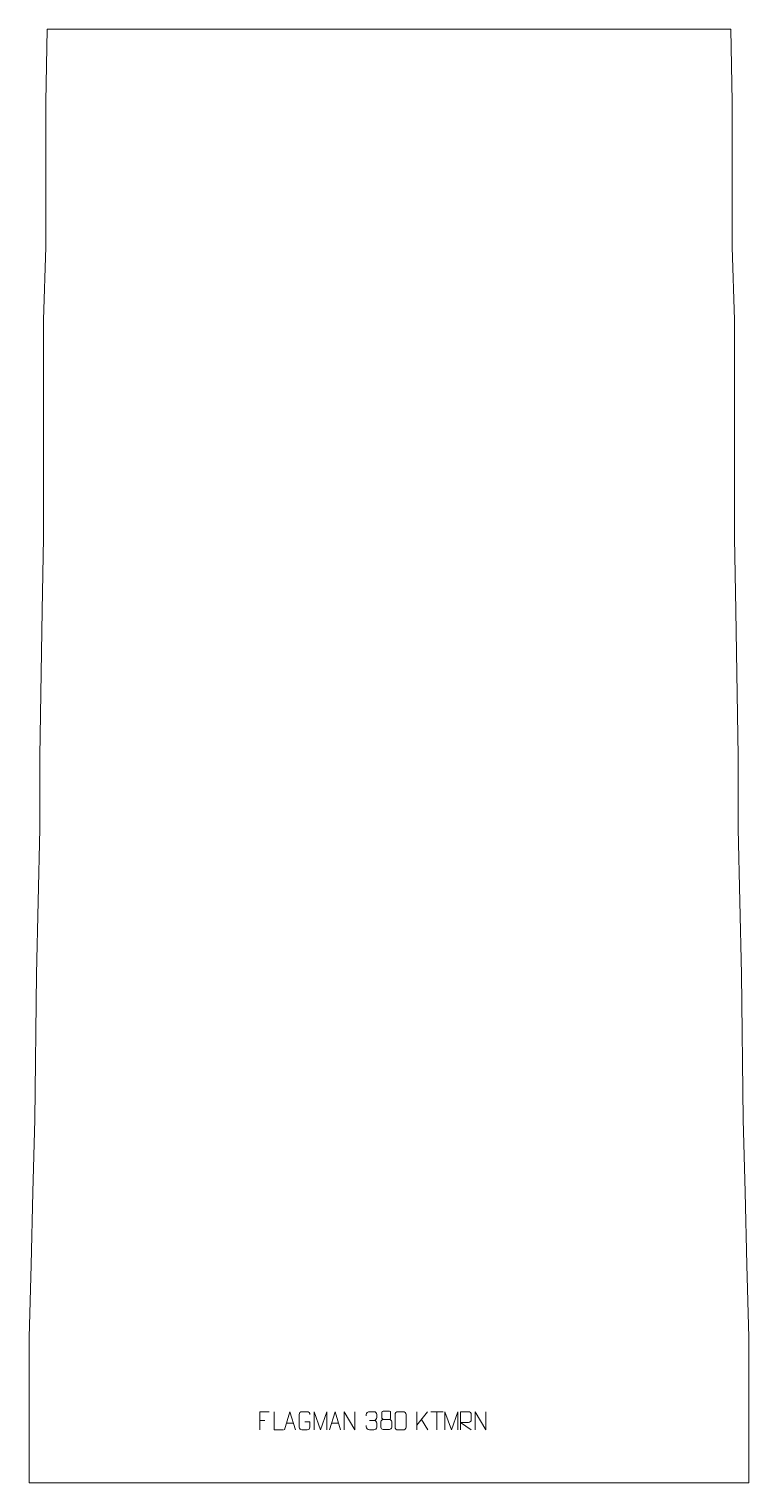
# Model space of a CAD drawing. Header units: millimetres. Extents: x -495 to 495, y -1524 to 476.
import ezdxf

# ---------------------------------------------------------------- set-up
doc = ezdxf.new("R2010")
doc.units = ezdxf.units.MM
doc.header["$MEASUREMENT"] = 0
doc.layers.add('layer 1', color=7, linetype='Continuous')

msp = doc.modelspace()

# ---------------------------------------------------------------- linework, layer by layer
at = {"layer": 'layer 1', "color": 242, "lineweight": 9}
msp.add_open_spline([(471.9999, 376.2502), (471.9999, 376.2502), (471.9999, 176.25), (471.9999, 176.25), (471.9999, 176.25), (471.9999, 176.25), (475.0004, 76.2503), (475.0004, 76.2503), (475.0004, 76.2503), (475.0004, 76.2503), (475.0004, -223.7497), (475.0004, -223.7497), (475.0004, -223.7497), (475.0004, -223.7497), (476.9998, -323.7498), (476.9998, -323.7498), (476.9998, -323.7498), (476.9998, -323.7498), (480.0007, -523.7496), (480.0007, -523.7496), (480.0007, -523.7496), (480.0007, -523.7496), (480.0007, -623.7497), (480.0007, -623.7497), (480.0007, -623.7497), (480.0007, -623.7497), (485.0006, -823.7495), (485.0006, -823.7495), (485.0006, -823.7495), (485.0006, -823.7495), (487, -1023.7493), (487, -1023.7493), (487, -1023.7493), (487, -1023.7493), (489.9994, -1123.7494), (489.9994, -1123.7494), (489.9994, -1123.7494), (489.9994, -1123.7494), (492.0003, -1223.7491), (492.0003, -1223.7491), (492.0003, -1223.7491), (492.0003, -1223.7491), (494.9996, -1323.7492), (494.9996, -1323.7492), (494.9996, -1323.7492), (494.9996, -1323.7492), (494.9996, -1523.749), (494.9996, -1523.749), (494.9996, -1523.749), (494.9996, -1523.749), (-494.9996, -1523.749), (-494.9996, -1523.749), (-494.9996, -1523.749), (-494.9996, -1523.749), (-494.9996, -1323.7492), (-494.9996, -1323.7492), (-494.9996, -1323.7492), (-494.9996, -1323.7492), (-491.9991, -1223.7491), (-491.9991, -1223.7491), (-491.9991, -1223.7491), (-491.9991, -1223.7491), (-489.9997, -1123.7494), (-489.9997, -1123.7494), (-489.9997, -1123.7494), (-489.9997, -1123.7494), (-486.9989, -1023.7493), (-486.9989, -1023.7493), (-486.9989, -1023.7493), (-486.9989, -1023.7493), (-484.9994, -823.7495), (-484.9994, -823.7495), (-484.9994, -823.7495), (-484.9994, -823.7495), (-479.9991, -623.7497), (-479.9991, -623.7497), (-479.9991, -623.7497), (-479.9991, -623.7497), (-479.9991, -523.7496), (-479.9991, -523.7496), (-479.9991, -523.7496), (-479.9991, -523.7496), (-477.0002, -323.7498), (-477.0002, -323.7498), (-477.0002, -323.7498), (-477.0002, -323.7498), (-474.9992, -223.7497), (-474.9992, -223.7497), (-474.9992, -223.7497), (-474.9992, -223.7497), (-474.9992, 76.2503), (-474.9992, 76.2503), (-474.9992, 76.2503), (-474.9992, 76.2503), (-471.9999, 176.25), (-471.9999, 176.25), (-471.9999, 176.25), (-471.9999, 176.25), (-471.9999, 376.2502), (-471.9999, 376.2502), (-471.9999, 376.2502), (-471.9999, 376.2502), (-469.9989, 476.2499), (-469.9989, 476.2499), (-469.9989, 476.2499), (-469.9989, 476.2499), (470.0001, 476.2499), (470.0001, 476.2499), (470.0001, 476.2499), (470.0001, 476.2499), (471.9999, 376.2502), (471.9999, 376.2502)], degree=3, knots=[0, 0, 0, 0, 0.034482759, 0.034482759, 0.034482759, 0.034482759, 0.068965517, 0.068965517, 0.068965517, 0.068965517, 0.103448276, 0.103448276, 0.103448276, 0.103448276, 0.137931034, 0.137931034, 0.137931034, 0.137931034, 0.172413793, 0.172413793, 0.172413793, 0.172413793, 0.206896552, 0.206896552, 0.206896552, 0.206896552, 0.24137931, 0.24137931, 0.24137931, 0.24137931, 0.275862069, 0.275862069, 0.275862069, 0.275862069, 0.310344828, 0.310344828, 0.310344828, 0.310344828, 0.344827586, 0.344827586, 0.344827586, 0.344827586, 0.379310345, 0.379310345, 0.379310345, 0.379310345, 0.413793103, 0.413793103, 0.413793103, 0.413793103, 0.448275862, 0.448275862, 0.448275862, 0.448275862, 0.482758621, 0.482758621, 0.482758621, 0.482758621, 0.517241379, 0.517241379, 0.517241379, 0.517241379, 0.551724138, 0.551724138, 0.551724138, 0.551724138, 0.586206897, 0.586206897, 0.586206897, 0.586206897, 0.620689655, 0.620689655, 0.620689655, 0.620689655, 0.655172414, 0.655172414, 0.655172414, 0.655172414, 0.689655172, 0.689655172, 0.689655172, 0.689655172, 0.724137931, 0.724137931, 0.724137931, 0.724137931, 0.75862069, 0.75862069, 0.75862069, 0.75862069, 0.793103448, 0.793103448, 0.793103448, 0.793103448, 0.827586207, 0.827586207, 0.827586207, 0.827586207, 0.862068966, 0.862068966, 0.862068966, 0.862068966, 0.896551724, 0.896551724, 0.896551724, 0.896551724, 0.931034483, 0.931034483, 0.931034483, 0.931034483, 1, 1, 1, 1], dxfattribs=at)
at = {"layer": 'layer 1', "color": 250, "lineweight": 9}
for points, knots in [([(-164.9752, -1425.7942), (-164.9752, -1425.7942), (-177.8492, -1425.7942), (-177.8492, -1425.7942), (-177.8492, -1425.7942), (-177.8492, -1425.7942), (-177.8492, -1450.7478), (-177.8492, -1450.7478)], [0, 0, 0, 0, 0.333333333, 0.333333333, 0.333333333, 0.333333333, 1, 1, 1, 1]), ([(-144.9377, -1450.7478), (-144.9377, -1450.7478), (-157.8868, -1450.7478), (-157.8868, -1450.7478), (-157.8868, -1450.7478), (-157.8868, -1450.7478), (-157.8868, -1425.7942), (-157.8868, -1425.7942)], [0, 0, 0, 0, 0.333333333, 0.333333333, 0.333333333, 0.333333333, 1, 1, 1, 1]), ([(-143.6306, -1450.7477), (-143.6306, -1450.7477), (-136.2596, -1425.7942), (-136.2596, -1425.7942), (-136.2596, -1425.7942), (-136.2596, -1425.7942), (-128.6897, -1450.7477), (-128.6897, -1450.7477)], [0, 0, 0, 0, 0.333333333, 0.333333333, 0.333333333, 0.333333333, 1, 1, 1, 1]), ([(-115.9052, -1439.762), (-115.9052, -1439.762), (-108.7371, -1439.762), (-108.7371, -1439.762), (-108.7371, -1439.762), (-108.7371, -1439.762), (-108.7371, -1446.9301), (-108.7371, -1446.9301), (-108.7371, -1446.9301), (-108.8768, -1449.2535), (-110.554, -1450.7331), (-112.7018, -1450.7439), (-112.7018, -1450.7439), (-115.0336, -1450.7435), (-117.3656, -1450.7435), (-119.6971, -1450.7439), (-119.6971, -1450.7439), (-121.622, -1450.8493), (-123.5942, -1448.9648), (-123.583, -1446.9475), (-123.583, -1446.9475), (-123.5826, -1441.1774), (-123.5826, -1435.4077), (-123.583, -1429.6384), (-123.583, -1429.6384), (-123.5788, -1427.5003), (-121.832, -1425.7811), (-119.6797, -1425.7945), (-119.6797, -1425.7945), (-117.354, -1425.7945), (-115.0279, -1425.7945), (-112.7018, -1425.7945), (-112.7018, -1425.7945), (-110.7551, -1425.7591), (-108.7637, -1427.2506), (-108.7371, -1429.6883)], [0, 0, 0, 0, 0.1, 0.1, 0.1, 0.1, 0.2, 0.2, 0.2, 0.2, 0.3, 0.3, 0.3, 0.3, 0.4, 0.4, 0.4, 0.4, 0.5, 0.5, 0.5, 0.5, 0.6, 0.6, 0.6, 0.6, 0.7, 0.7, 0.7, 0.7, 0.8, 0.8, 0.8, 0.8, 1, 1, 1, 1]), ([(-103.0026, -1450.7499), (-103.0026, -1450.7499), (-103.0026, -1425.792), (-103.0026, -1425.792), (-103.0026, -1425.792), (-103.0026, -1425.792), (-94.0775, -1450.7499), (-94.0775, -1450.7499), (-94.0775, -1450.7499), (-94.0775, -1450.7499), (-85.3176, -1425.7925), (-85.3176, -1425.7925), (-85.3176, -1425.7925), (-85.3176, -1425.7925), (-85.3176, -1450.7499), (-85.3176, -1450.7499)], [0, 0, 0, 0, 0.2, 0.2, 0.2, 0.2, 0.4, 0.4, 0.4, 0.4, 0.6, 0.6, 0.6, 0.6, 1, 1, 1, 1]), ([(-81.6306, -1450.7477), (-81.6306, -1450.7477), (-74.2596, -1425.7942), (-74.2596, -1425.7942), (-74.2596, -1425.7942), (-74.2596, -1425.7942), (-66.6897, -1450.7477), (-66.6897, -1450.7477)], [0, 0, 0, 0, 0.333333333, 0.333333333, 0.333333333, 0.333333333, 1, 1, 1, 1]), ([(-61.4875, -1450.7477), (-61.4875, -1450.7477), (-61.4875, -1425.7942), (-61.4875, -1425.7942), (-61.4875, -1425.7942), (-61.4875, -1425.7942), (-46.8327, -1450.7477), (-46.8327, -1450.7477), (-46.8327, -1450.7477), (-46.8327, -1450.7477), (-46.8327, -1425.7942), (-46.8327, -1425.7942)], [0, 0, 0, 0, 0.25, 0.25, 0.25, 0.25, 0.5, 0.5, 0.5, 0.5, 1, 1, 1, 1]), ([(-31.5247, -1431.4785), (-31.5247, -1431.4785), (-31.5247, -1429.6213), (-31.5247, -1429.6213), (-31.5247, -1429.6213), (-31.539, -1427.8794), (-28.8745, -1425.7613), (-26.8154, -1425.784), (-26.8154, -1425.784), (-24.7513, -1425.784), (-22.6873, -1425.784), (-20.6236, -1425.784), (-20.6236, -1425.784), (-18.4291, -1425.7752), (-16.8308, -1427.622), (-16.7864, -1429.5341), (-16.7864, -1429.5341), (-16.7868, -1430.9692), (-16.7868, -1432.4043), (-16.7864, -1433.8398), (-16.7864, -1433.8398), (-16.835, -1435.4933), (-18.4376, -1437.7233), (-20.6359, -1437.7133), (-20.6359, -1437.7133), (-18.4322, -1437.7245), (-16.8242, -1439.5277), (-16.7702, -1441.5872), (-16.7702, -1441.5872), (-16.7706, -1443.3719), (-16.7706, -1445.1566), (-16.7702, -1446.9417), (-16.7702, -1446.9417), (-16.7601, -1449.0031), (-18.815, -1450.7662), (-20.6359, -1450.7581), (-20.6359, -1450.7581), (-22.7012, -1450.7578), (-24.7664, -1450.7578), (-26.832, -1450.7581), (-26.832, -1450.7581), (-29.0006, -1450.7466), (-31.5316, -1448.3464), (-31.5502, -1446.8846), (-31.5502, -1446.8846), (-31.5502, -1446.8846), (-31.5502, -1444.976), (-31.5502, -1444.976)], [0, 0, 0, 0, 0.076923077, 0.076923077, 0.076923077, 0.076923077, 0.153846154, 0.153846154, 0.153846154, 0.153846154, 0.230769231, 0.230769231, 0.230769231, 0.230769231, 0.307692308, 0.307692308, 0.307692308, 0.307692308, 0.384615385, 0.384615385, 0.384615385, 0.384615385, 0.461538462, 0.461538462, 0.461538462, 0.461538462, 0.538461538, 0.538461538, 0.538461538, 0.538461538, 0.615384615, 0.615384615, 0.615384615, 0.615384615, 0.692307692, 0.692307692, 0.692307692, 0.692307692, 0.769230769, 0.769230769, 0.769230769, 0.769230769, 0.846153846, 0.846153846, 0.846153846, 0.846153846, 1, 1, 1, 1]), ([(-11.129, -1439.231), (-11.129, -1442.4018), (-11.129, -1444.1039), (-11.129, -1447.2753), (-11.129, -1447.2753), (-11.1375, -1448.4972), (-9.4396, -1450.1899), (-8.187, -1450.1984), (-8.187, -1450.1984), (-5.2039, -1450.1981), (-2.2206, -1450.1981), (0.7628, -1450.1984), (0.7628, -1450.1984), (2.0861, -1450.1867), (3.7065, -1448.5651), (3.6954, -1447.2659), (3.6954, -1447.2659), (3.6951, -1444.0977), (3.6951, -1442.3989), (3.6954, -1439.231), (3.6954, -1439.231), (3.6257, -1437.8506), (2.0479, -1436.272), (0.7425, -1436.2781), (0.7425, -1436.2781), (-2.2341, -1436.2784), (-5.2107, -1436.2784), (-8.187, -1436.2781), (-8.187, -1436.2781), (-9.2665, -1436.2717), (-11.1128, -1437.8506), (-11.129, -1439.231)], [0, 0, 0, 0, 0.111111111, 0.111111111, 0.111111111, 0.111111111, 0.222222222, 0.222222222, 0.222222222, 0.222222222, 0.333333333, 0.333333333, 0.333333333, 0.333333333, 0.444444444, 0.444444444, 0.444444444, 0.444444444, 0.555555556, 0.555555556, 0.555555556, 0.555555556, 0.666666667, 0.666666667, 0.666666667, 0.666666667, 0.777777778, 0.777777778, 0.777777778, 0.777777778, 1, 1, 1, 1]), ([(-9.6702, -1426.7128), (-9.6702, -1428.9258), (-9.6702, -1432.6081), (-9.6702, -1434.8214), (-9.6702, -1434.8214), (-9.6552, -1435.3288), (-8.8478, -1436.2602), (-8.1477, -1436.259), (-8.1477, -1436.259), (-5.1778, -1436.2588), (-2.2076, -1436.3437), (0.7628, -1436.344), (0.7628, -1436.344), (1.5599, -1436.3398), (2.2806, -1435.5495), (2.278, -1434.8288), (2.278, -1434.8288), (2.2777, -1432.6128), (2.2777, -1428.9281), (2.278, -1426.7128), (2.278, -1426.7128), (2.2595, -1426.002), (1.6481, -1425.2416), (0.8142, -1425.249), (0.8142, -1425.249), (-2.2029, -1425.2493), (-5.2198, -1425.2493), (-8.2364, -1425.249), (-8.2364, -1425.249), (-8.8628, -1425.2414), (-9.6869, -1425.9524), (-9.6702, -1426.7128)], [0, 0, 0, 0, 0.111111111, 0.111111111, 0.111111111, 0.111111111, 0.222222222, 0.222222222, 0.222222222, 0.222222222, 0.333333333, 0.333333333, 0.333333333, 0.333333333, 0.444444444, 0.444444444, 0.444444444, 0.444444444, 0.555555556, 0.555555556, 0.555555556, 0.555555556, 0.666666667, 0.666666667, 0.666666667, 0.666666667, 0.777777778, 0.777777778, 0.777777778, 0.777777778, 1, 1, 1, 1]), ([(12.2591, -1425.7717), (14.6252, -1425.7717), (16.9917, -1425.7717), (19.3582, -1425.7717), (19.3582, -1425.7717), (21.3387, -1425.7361), (23.3647, -1427.2304), (23.3918, -1429.6725), (23.3918, -1429.6725), (23.3914, -1435.4299), (23.3914, -1441.1877), (23.3918, -1446.9459), (23.3918, -1446.9459), (23.2497, -1449.2735), (21.5433, -1450.7558), (19.3582, -1450.7666), (19.3582, -1450.7666), (16.9858, -1450.7662), (14.6134, -1450.7662), (12.2414, -1450.7666), (12.2414, -1450.7666), (10.2829, -1450.8722), (8.2765, -1448.9843), (8.2879, -1446.9633), (8.2879, -1446.9633), (8.2883, -1441.1827), (8.2883, -1435.4024), (8.2879, -1429.6226), (8.2879, -1429.6226), (8.2922, -1427.4806), (10.0693, -1425.7581), (12.2591, -1425.7717)], [0, 0, 0, 0, 0.111111111, 0.111111111, 0.111111111, 0.111111111, 0.222222222, 0.222222222, 0.222222222, 0.222222222, 0.333333333, 0.333333333, 0.333333333, 0.333333333, 0.444444444, 0.444444444, 0.444444444, 0.444444444, 0.555555556, 0.555555556, 0.555555556, 0.555555556, 0.666666667, 0.666666667, 0.666666667, 0.666666667, 0.777777778, 0.777777778, 0.777777778, 0.777777778, 1, 1, 1, 1]), ([(76.9973, -1450.7499), (76.9973, -1450.7499), (76.9973, -1425.792), (76.9973, -1425.792), (76.9973, -1425.792), (76.9973, -1425.792), (85.9224, -1450.7499), (85.9224, -1450.7499), (85.9224, -1450.7499), (85.9224, -1450.7499), (94.6823, -1425.7925), (94.6823, -1425.7925), (94.6823, -1425.7925), (94.6823, -1425.7925), (94.6823, -1450.7499), (94.6823, -1450.7499)], [0, 0, 0, 0, 0.2, 0.2, 0.2, 0.2, 0.4, 0.4, 0.4, 0.4, 0.6, 0.6, 0.6, 0.6, 1, 1, 1, 1]), ([(98.5078, -1450.7477), (98.5078, -1450.7477), (98.5078, -1425.7942), (98.5078, -1425.7942), (98.5078, -1425.7942), (102.1026, -1425.7942), (105.6981, -1425.7942), (109.2933, -1425.7942), (109.2933, -1425.7942), (111.6186, -1425.8319), (113.1759, -1427.3219), (113.1718, -1429.6883), (113.1718, -1429.6883), (113.1714, -1431.7238), (113.1714, -1434.7832), (113.1718, -1436.8192), (113.1718, -1436.8192), (113.1653, -1438.6947), (111.353, -1440.6365), (109.3435, -1440.6556), (109.3435, -1440.6556), (109.3435, -1440.6556), (98.5078, -1440.6556), (98.5078, -1440.6556), (98.5078, -1440.6556), (98.5078, -1440.6556), (113.1625, -1450.7477), (113.1625, -1450.7477)], [0, 0, 0, 0, 0.125, 0.125, 0.125, 0.125, 0.25, 0.25, 0.25, 0.25, 0.375, 0.375, 0.375, 0.375, 0.5, 0.5, 0.5, 0.5, 0.625, 0.625, 0.625, 0.625, 0.75, 0.75, 0.75, 0.75, 1, 1, 1, 1]), ([(118.5124, -1450.7477), (118.5124, -1450.7477), (118.5124, -1425.7942), (118.5124, -1425.7942), (118.5124, -1425.7942), (118.5124, -1425.7942), (133.1672, -1450.7477), (133.1672, -1450.7477), (133.1672, -1450.7477), (133.1672, -1450.7477), (133.1672, -1425.7942), (133.1672, -1425.7942)], [0, 0, 0, 0, 0.25, 0.25, 0.25, 0.25, 0.5, 0.5, 0.5, 0.5, 1, 1, 1, 1])]:
    msp.add_open_spline(points, degree=3, knots=knots, dxfattribs=at)
for points in [[(-177.8492, -1437.6739), (-177.8492, -1437.6739), (-170.6811, -1437.6739), (-170.6811, -1437.6739)], [(-26.815, -1437.7237), (-26.815, -1437.7237), (-20.6186, -1437.7237), (-20.6186, -1437.7237)], [(38.4891, -1425.7942), (38.4891, -1425.7942), (38.4891, -1450.7478), (38.4891, -1450.7478)], [(52.8653, -1425.7942), (52.8653, -1425.7942), (38.4891, -1444.4339), (38.4891, -1444.4339)], [(53.1906, -1450.652), (53.1906, -1450.652), (44.7201, -1436.3384), (44.7201, -1436.3384)], [(57.3462, -1425.8177), (57.3462, -1425.8177), (74.3334, -1425.8177), (74.3334, -1425.8177)], [(65.84, -1450.7477), (65.84, -1450.7477), (65.84, -1425.7942), (65.84, -1425.7942)], [(-140.908, -1441.4983), (-140.908, -1441.4983), (-131.4123, -1441.4983), (-131.4123, -1441.4983)], [(-78.908, -1441.4983), (-78.908, -1441.4983), (-69.4123, -1441.4983), (-69.4123, -1441.4983)]]:
    msp.add_open_spline(points, degree=3, dxfattribs=at)

doc.saveas('drawing.dxf')
